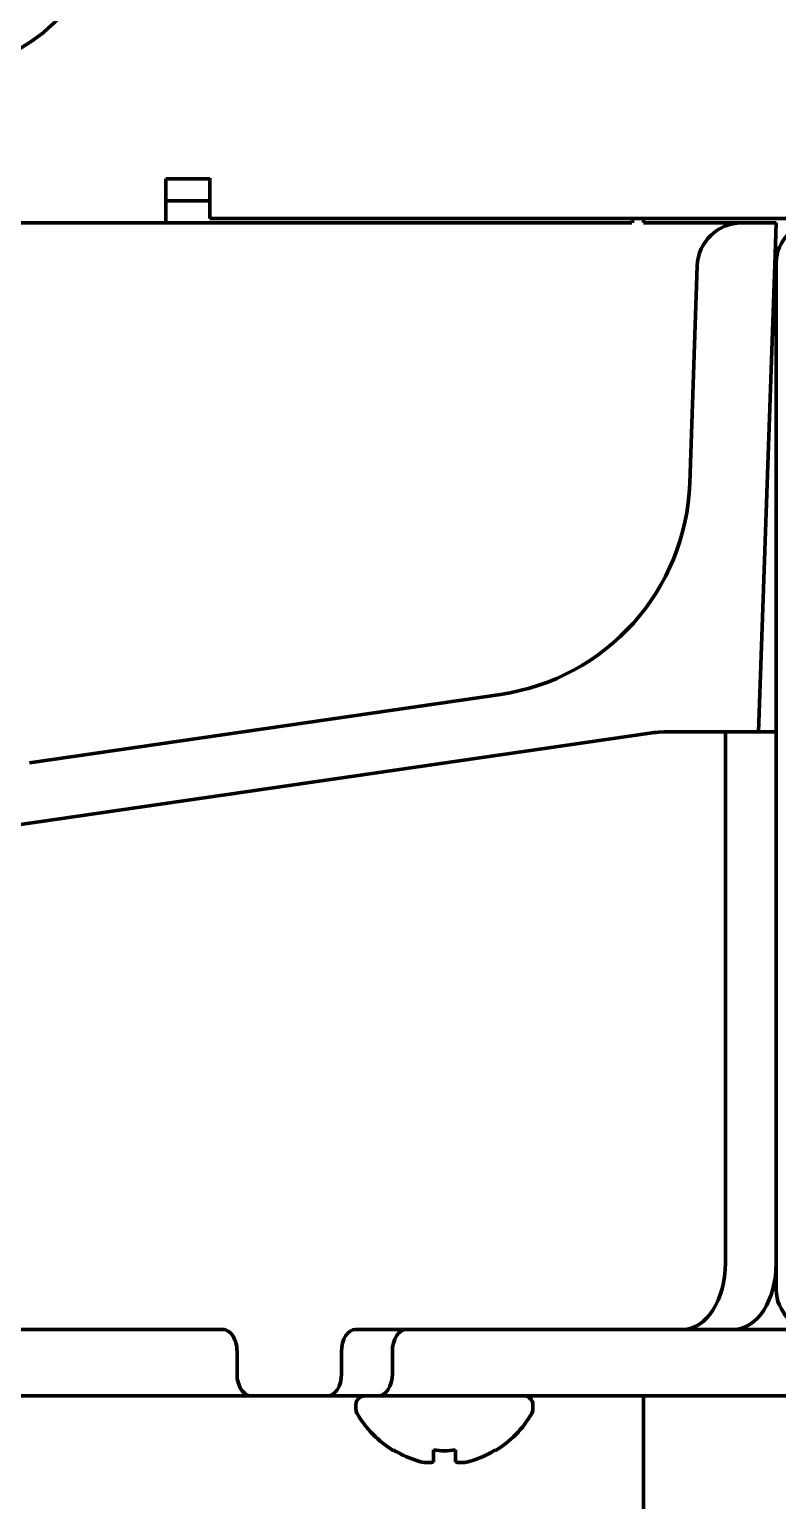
# Model space of a CAD drawing. Header units: inches. Extents: x -2898 to 7248, y 606 to 5598.
# Drawn here: x 3446.3 to 3480.1, y 2354.1 to 2420.6 of the extents above; entities that cross this region are included whole.
import ezdxf

# ---------------------------------------------------------------- set-up
doc = ezdxf.new("R2010")
doc.units = ezdxf.units.IN

msp = doc.modelspace()

# ---------------------------------------------------------------- linework, layer by layer
at = {"linetype": 'Continuous', "lineweight": 70}
for p, q in [((3452.447, 2413.843), (3454.447, 2413.843)), ((3452.447, 2411.843), (3452.447, 2413.843)), ((3454.447, 2413.867), (3454.447, 2413.243)), ((3454.447, 2412.043), (3454.447, 2413.243)), ((3452.447, 2412.843), (3454.447, 2412.843)), ((3452.447, 2411.843), (2717.647, 2411.843)), ((3470.547, 2411.843), (3452.447, 2411.843)), ((3456.447, 2412.043), (3454.447, 2412.043)), ((3488.794, 2412.043), (3456.447, 2412.043)), ((3473.519, 2411.843), (3470.547, 2411.843)), ((3473.547, 2412.043), (3473.547, 2411.843)), ((3474.047, 2412.058), (3474.047, 2411.867)), ((3478.478, 2411.843), (3474.047, 2411.843)), ((3478.478, 2411.843), (3478.779, 2411.843)), ((3478.779, 2411.843), (3480.047, 2411.843)), ((3479.981, 2409.948), (3480.047, 2411.843)), ((3476.137, 2400.089), (3476.48, 2409.913)), ((3479.244, 2388.843), (3479.981, 2409.948)), ((3480.047, 2363.643), (3480.047, 2410.043)), ((3446.283, 2387.45), (3467.579, 2390.542)), ((3441.014, 2383.952), (3474.327, 2388.791)), ((3474.724, 2388.83), (3474.971, 2388.843)), ((3477.749, 2388.843), (3474.971, 2388.843)), ((3477.749, 2388.843), (3477.749, 2364.843)), ((3477.749, 2388.843), (3479.131, 2388.843)), ((3479.244, 2388.843), (3479.131, 2388.843)), ((3479.244, 2388.843), (3480.047, 2388.843)), ((3455.027, 2361.843), (3435.744, 2361.843)), ((3461.036, 2361.843), (3475.821, 2361.843)), ((3478.119, 2361.843), (3475.821, 2361.843)), ((3478.118, 2361.843), (3479.388, 2361.843)), ((3481.686, 2361.843), (3479.388, 2361.843)), ((3455.67, 2359.843), (3455.67, 2360.843)), ((3460.394, 2359.843), (3460.394, 2360.843)), ((3462.692, 2359.843), (3462.692, 2360.843)), ((3436.757, 2358.843), (3456.313, 2358.843)), ((3459.751, 2358.843), (3456.313, 2358.843)), ((3462.049, 2358.843), (3459.751, 2358.843)), ((3462.048, 2358.843), (3479.388, 2358.843)), ((3474.047, 2358.848), (3474.047, 2281.293)), ((3479.388, 2358.843), (3481.686, 2358.843)), ((3461.047, 2358.443), (3461.047, 2358.243)), ((3469.047, 2358.243), (3469.047, 2358.443)), ((3462.747, 2356.365), (3462.747, 2356.398)), ((3467.347, 2356.398), (3467.347, 2356.365))]:
    msp.add_line(p, q, dxfattribs=at)
for centre, radius, start, end in [((3478.478, 2409.843), 2, 90, 178), ((3481.847, 2410.043), 1.8, 90, 180), ((3466.143, 2400.438), 10, 278.25944, 358), ((3481.847, 2363.643), 1.8, 180, 270), ((3461.447, 2358.443), 0.4, 90, 180), ((3468.647, 2358.443), 0.4, 0, 90), ((3461.447, 2358.243), 0.4, 180, 210.30118), ((3465.246, 2360.463), 4.8, 210.30118, 238.62729), ((3464.848, 2360.463), 4.8, 301.37271, 329.69882), ((3468.647, 2358.243), 0.4, 329.69882, 0)]:
    msp.add_arc(centre, radius, start, end, dxfattribs=at)
for centre, major_axis, ratio, start_param, end_param in [((3442.446, 2425.844), (4.951, -4.951), 0.999695, 5.497939, 7.068431), ((3466.182, 2401.565), (0.253, 10.039), 0.995756, 4.687715, 4.702638), ((3474.95, 2378.401), (0, 10.435), 0.642788, 0.033701, 0.09311), ((3475.821, 2364.843), (0, 3), 0.642788, 3.141593, 4.712389), ((3478.119, 2364.843), (0, -3), 0.642788, 0, 1.570796), ((3455.027, 2360.843), (0, -1), 0.642788, 1.570796, 3.141593), ((3461.036, 2360.843), (0, -1), 0.642788, 3.141593, 4.712389), ((3463.335, 2360.843), (0, 1), 0.642788, 0, 1.570796), ((3456.313, 2359.843), (0, 1), 0.642788, 1.570796, 3.141593), ((3459.751, 2359.843), (0, 1), 0.642788, 3.141593, 4.712389), ((3462.049, 2359.843), (0, -1), 0.642788, 0, 1.570796)]:
    msp.add_ellipse(centre, major_axis=major_axis, ratio=ratio, start_param=start_param, end_param=end_param, dxfattribs=at)
for points in [[(3462.747, 2356.398), (3462.95, 2356.274), (3463.16, 2356.166), (3463.485, 2356.028), (3463.595, 2355.986), (3463.818, 2355.911), (3463.932, 2355.877), (3464.047, 2355.847)], [(3465.547, 2356.398), (3465.547, 2356.274), (3465.547, 2356.166), (3465.547, 2356.028), (3465.547, 2355.986), (3465.547, 2355.911), (3465.547, 2355.877), (3465.547, 2355.847)]]:
    msp.add_open_spline(points, degree=3, knots=[0, 0, 0, 0, 0.5, 0.5, 0.75, 0.75, 1, 1, 1, 1], dxfattribs=at)
for points in [[(3464.547, 2355.847), (3464.547, 2355.861), (3464.547, 2355.891), (3464.547, 2355.942), (3464.547, 2355.998), (3464.547, 2356.059), (3464.547, 2356.125), (3464.547, 2356.2), (3464.547, 2356.288), (3464.547, 2356.359), (3464.547, 2356.398)], [(3464.547, 2356.398), (3464.714, 2356.376), (3465.047, 2356.354), (3465.38, 2356.376), (3465.547, 2356.398)], [(3466.047, 2355.847), (3466.101, 2355.861), (3466.209, 2355.891), (3466.371, 2355.942), (3466.53, 2355.998), (3466.685, 2356.059), (3466.837, 2356.125), (3466.994, 2356.2), (3467.16, 2356.288), (3467.283, 2356.359), (3467.347, 2356.398)], [(3464.047, 2355.847), (3464.071, 2355.844), (3464.118, 2355.839), (3464.19, 2355.834), (3464.261, 2355.831), (3464.333, 2355.831), (3464.404, 2355.834), (3464.475, 2355.839), (3464.523, 2355.844), (3464.547, 2355.847)], [(3465.547, 2355.847), (3465.573, 2355.844), (3465.624, 2355.839), (3465.698, 2355.834), (3465.77, 2355.831), (3465.84, 2355.832), (3465.909, 2355.834), (3465.978, 2355.839), (3466.024, 2355.845), (3466.047, 2355.847)]]:
    msp.add_open_spline(points, degree=3, dxfattribs=at)

doc.saveas('drawing.dxf')
